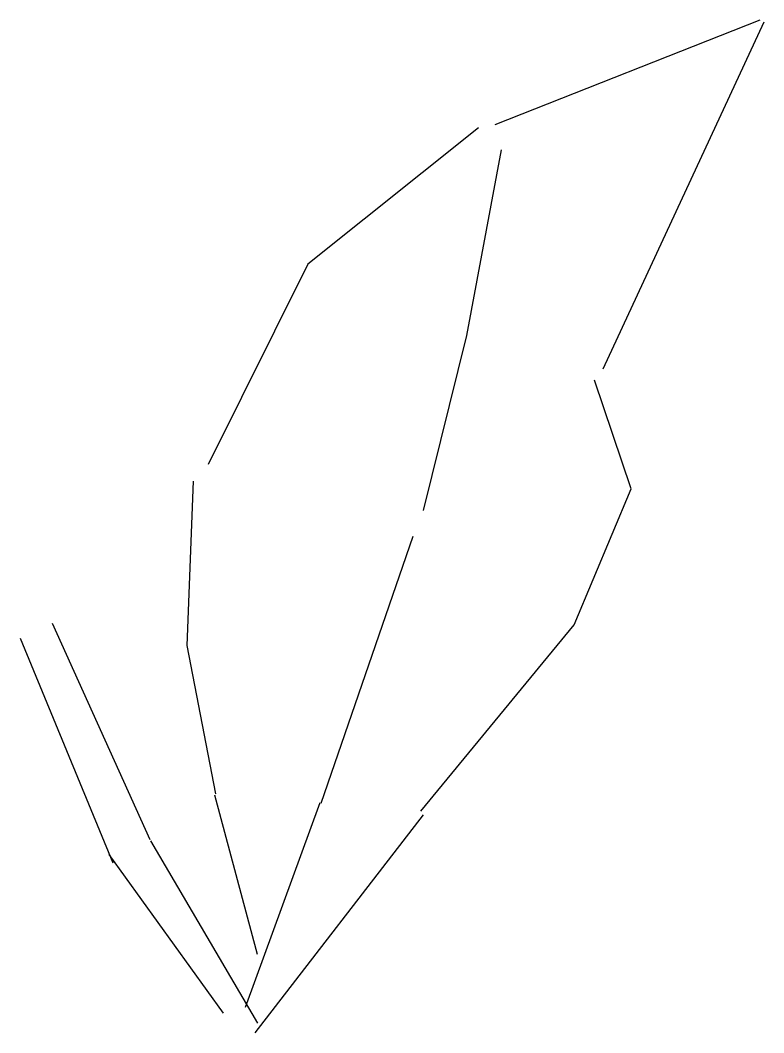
# Model space of a CAD drawing. Header units: metres. Extents: x -37797 to 68861, y 213134 to 257564.
# Drawn here: x 68815 to 68861.3, y 213133.7 to 213196.7 of the extents above.
import ezdxf

# ---------------------------------------------------------------- set-up
doc = ezdxf.new("R2010")
doc.units = ezdxf.units.M
doc.header["$MEASUREMENT"] = 0

msp = doc.modelspace()

# ---------------------------------------------------------------- linework, layer by layer
for points in [[(68861.056, 213196.746), (68844.574, 213190.231)], [(68861.299, 213196.624), (68851.294, 213175.041)], [(68843.556, 213190.048), (68832.924, 213181.571), (68826.738, 213169.096)], [(68840.121, 213166.252), (68842.821, 213177.138), (68844.986, 213188.685)], [(68853.057, 213167.595), (68850.759, 213174.354)], [(68825.791, 213168.076), (68825.395, 213157.838)], [(68839.955, 213147.541), (68849.51, 213159.123), (68853.057, 213167.595)], [(68839.455, 213164.624), (68833.746, 213148.004)], [(68823.111, 213145.747), (68817.044, 213159.215)], [(68815.037, 213158.295), (68820.807, 213144.329)], [(68825.395, 213157.838), (68827.194, 213148.623)], [(68827.116, 213148.545), (68829.784, 213138.628)], [(68833.681, 213148.044), (68829.037, 213135.322)], [(68829.664, 213133.749), (68840.121, 213147.304)], [(68829.816, 213134.355), (68823.172, 213145.686)], [(68820.556, 213144.831), (68827.664, 213134.963)], [(68828.649, 213136.543), (68828.649, 213136.543)]]:
    msp.add_lwpolyline(points)

doc.saveas('drawing.dxf')
